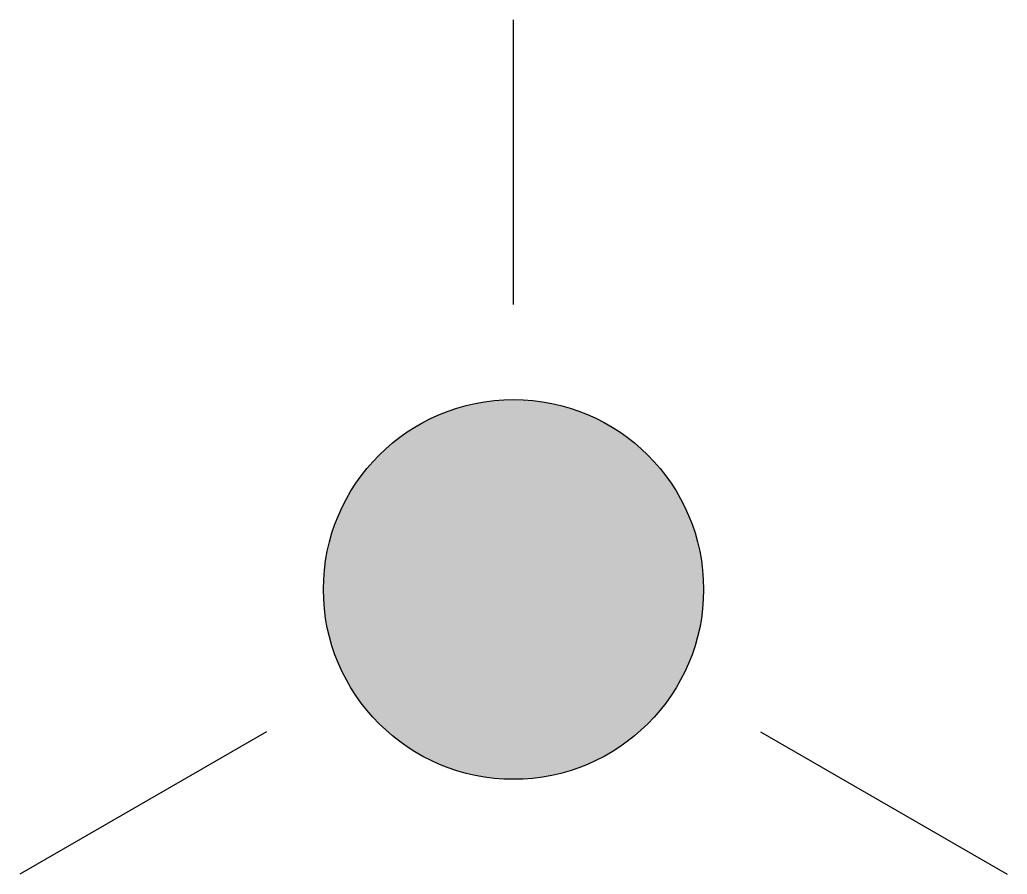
# Model space of a CAD drawing. Extents: x -1.3 to 1.3, y -0.75 to 1.5.
import ezdxf

# ---------------------------------------------------------------- set-up
doc = ezdxf.new("R2010")
doc.units = 0
doc.header["$LTSCALE"] = 0.01
doc.header["$MEASUREMENT"] = 0
doc.layers.get('0').update_dxf_attribs({"lineweight": 20})

msp = doc.modelspace()

# ---------------------------------------------------------------- hatches: boundary and pattern name
at = {"linetype": 'ByBlock', "lineweight": -2}
h = msp.add_hatch(color=0, dxfattribs=at)
h.dxf.hatch_style = 1
edge = h.paths.add_edge_path()
edge.add_arc((0, 0), 0.5, 0, 360)

# ---------------------------------------------------------------- linework, layer by layer
at = {"color": 0, "linetype": 'ByBlock', "lineweight": -2}
for points in [[(0, 0.75), (0, 1.5)], [(-0.6495, -0.375), (-1.299, -0.75)], [(0.6495, -0.375), (1.299, -0.75)]]:
    msp.add_lwpolyline(points, dxfattribs=at)
msp.add_circle((0, 0), 0.5, dxfattribs=at)

doc.saveas('drawing.dxf')
